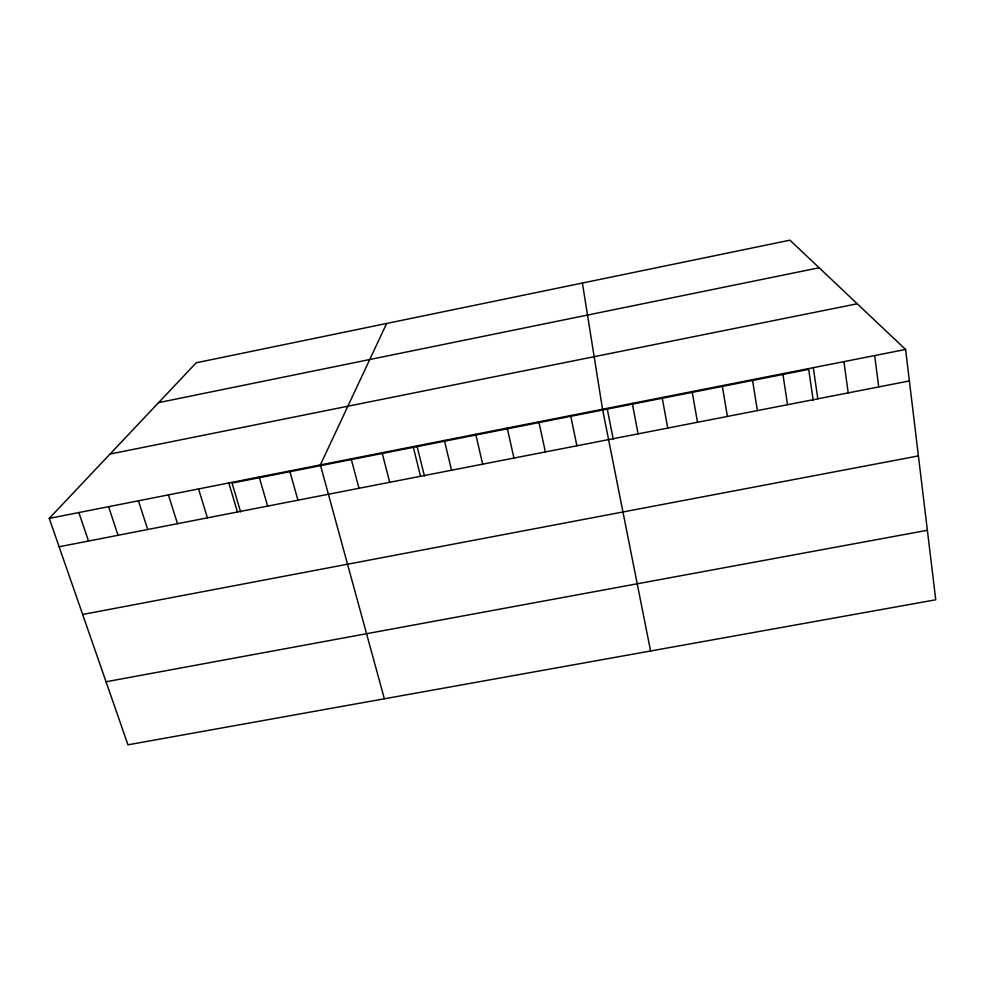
<?xml version="1.0" encoding="UTF-8"?>
<svg xmlns="http://www.w3.org/2000/svg" width="985" height="985" viewBox="0 0 985 985"><rect width="100%" height="100%" fill="white"/><g stroke="black" fill="none" stroke-linecap="round" stroke-linejoin="round"><path stroke-width="1.48" d="M386.637 323.462L320.371 464.908L384.359 698.784M49.25 518.393L196.237 362.775L789.945 240.18L905.584 349.466L935.75 599.791L127.964 744.82L49.25 518.393L905.584 349.466M158.597 402.631L819.138 267.772M110.012 454.06L857.245 303.786M59.112 546.774L909.377 380.949M82.654 614.48L918.414 455.92M106.048 681.768L927.378 530.275M78.849 512.557L88.515 541.036M108.572 506.684L118.052 535.286M138.429 500.799L147.713 529.499M168.423 494.876L177.497 523.688M198.551 488.942L207.416 517.851M240.611 511.88L232.041 483.106L808.71 369.375L813.228 400.489M228.803 482.97L237.459 511.991M259.19 476.974L267.637 506.105M289.713 470.953L297.95 500.195M351.165 458.838L358.983 488.289M382.094 452.731L389.703 482.305M413.171 446.599L420.558 476.284M417.135 446.599L424.437 476.038M444.383 440.443L451.549 470.239M475.73 434.262L482.675 464.169M507.226 428.044L513.936 458.074M538.857 421.802L545.345 451.943M570.635 415.535L576.89 445.786M650.58 650.999L602.549 409.243L582.394 283.04M607.289 409.107L613.236 439.224M632.284 403.382L638.095 433.856M662.142 397.484L667.731 428.081M692.11 391.574L697.503 422.269M722.227 385.64L727.386 416.446M752.454 379.668L757.391 410.585M782.829 373.684L787.532 404.712M813.314 367.664L817.809 398.802M843.936 361.618L848.196 392.88M874.692 355.56L878.718 386.92"/></g></svg>
